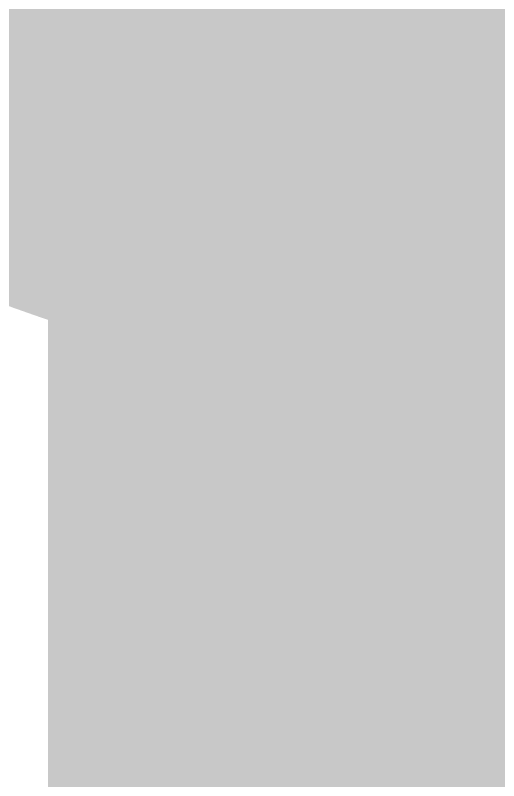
# Model space of a CAD drawing. Header units: inches. Extents: x 22 to 371, y 55 to 284.
# Drawn here: x 68.8116 to 68.9664, y 146.9907 to 147.2359 of the extents above; entities that cross this region are included whole.
import ezdxf

# ---------------------------------------------------------------- set-up
doc = ezdxf.new("R2010")
doc.units = ezdxf.units.IN
for name, color, linetype in [('Bottom Layer', 5, 'Continuous'), ('Bottom Solder', 6, 'Continuous'), ('Layer 1', 16, 'Continuous'), ('Layer 2', 76, 'Continuous'), ('Top Layer', 1, 'Continuous'), ('Top Solder', 216, 'Continuous')]:
    doc.layers.add(name, color=color, linetype=linetype)

msp = doc.modelspace()

# ---------------------------------------------------------------- hatches: boundary and pattern name
at = {"layer": 'Bottom Layer'}
h = msp.add_hatch(color=5, dxfattribs=at)
edge = h.paths.add_edge_path()
edge.add_arc((68.94902, 147.51945), 0.3, 0, 360)
at = {"layer": 'Bottom Solder'}
h = msp.add_hatch(color=6, dxfattribs=at)
edge = h.paths.add_edge_path()
edge.add_arc((68.94902, 147.51945), 0.4016, 0, 360)
at = {"layer": 'Layer 1'}
h = msp.add_hatch(color=16, dxfattribs=at)
edge = h.paths.add_edge_path()
edge.add_arc((68.94902, 147.51945), 0.3, 0, 360)
at = {"layer": 'Layer 2'}
h = msp.add_hatch(color=76, dxfattribs=at)
edge = h.paths.add_edge_path()
edge.add_arc((68.94902, 147.51945), 0.3, 0, 360)
at = {"layer": 'Top Layer'}
h = msp.add_hatch(color=1, dxfattribs=at)
edge = h.paths.add_edge_path()
edge.add_arc((68.94902, 147.51945), 0.3, 0, 360)
at = {"layer": 'Top Solder'}
h = msp.add_hatch(color=216, dxfattribs=at)
edge = h.paths.add_edge_path()
edge.add_arc((68.94902, 147.51945), 0.4016, 0, 360)

# ---------------------------------------------------------------- linework, layer by layer
at = {"layer": 'Bottom Layer'}
msp.add_lwpolyline([(68.94902, 142.56723, 0.254, 0.254, 0), (68.94902, 147.51945, 0.254, 0.254, 0)], format="xyseb", dxfattribs=at)
at = {"layer": 'Top Layer'}
msp.add_lwpolyline([(68.94902, 145.85468, 0.254, 0.254, 0), (68.94902, 147.51945, 0.254, 0.254, 0)], format="xyseb", dxfattribs=at)

doc.saveas('drawing.dxf')
